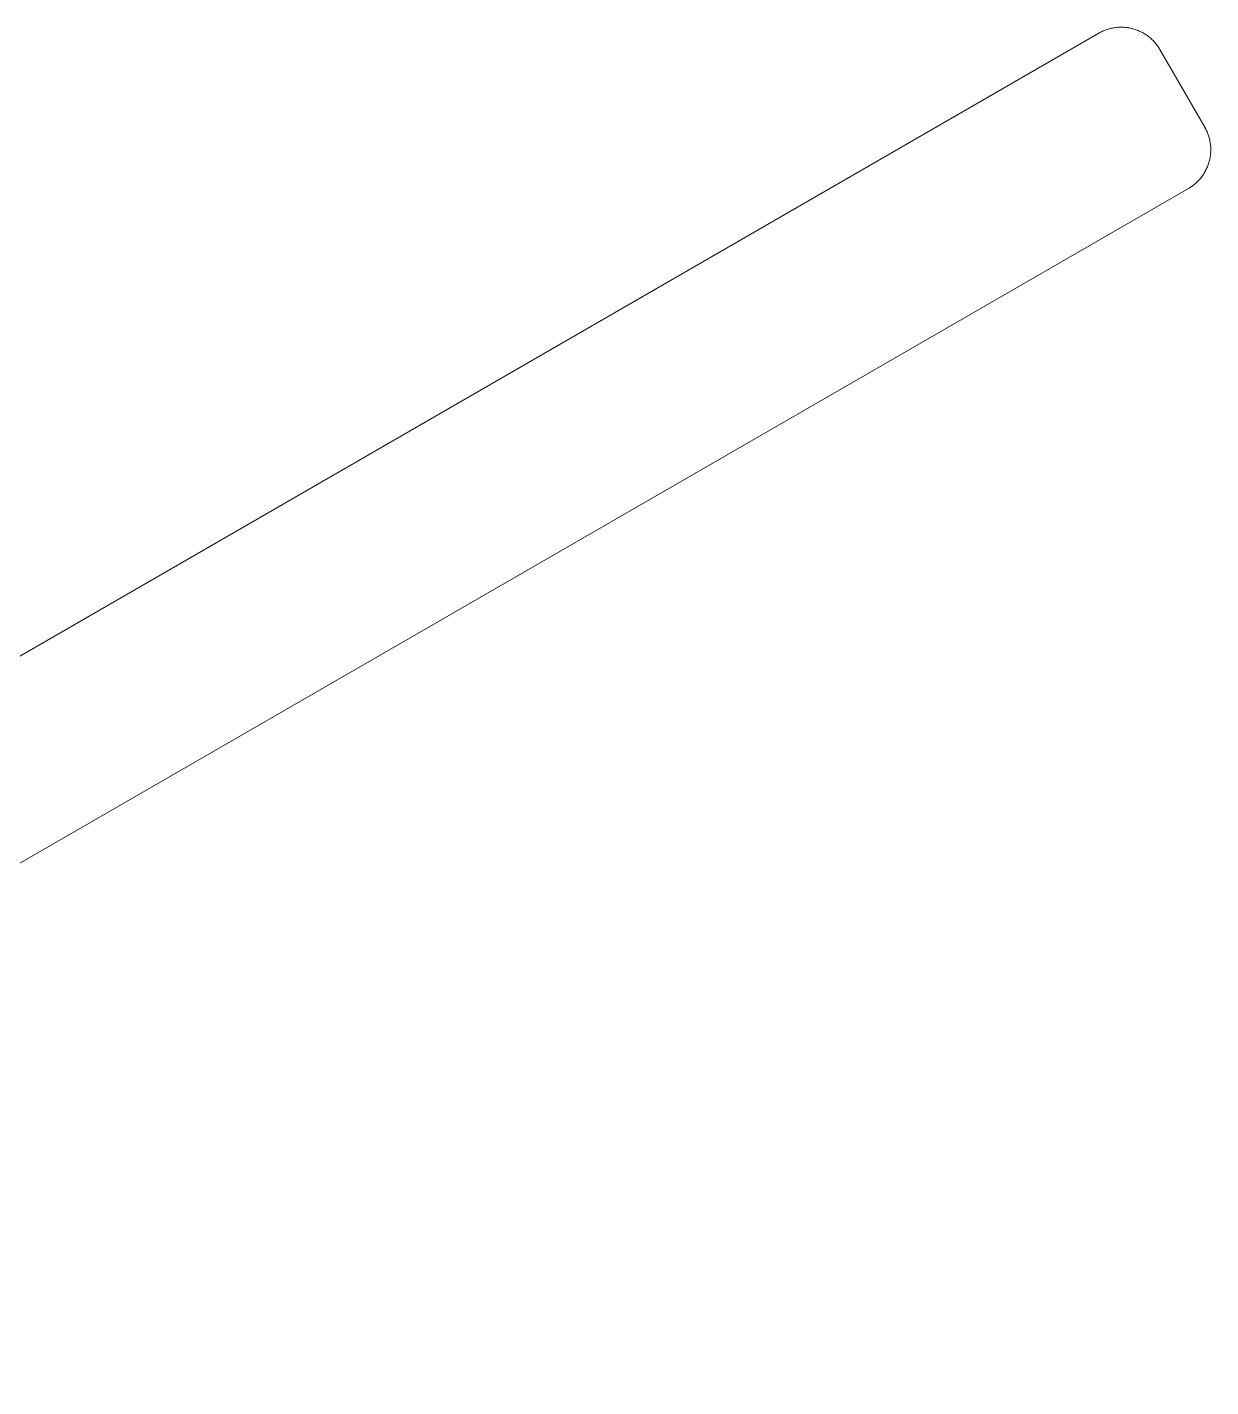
# Model space of a CAD drawing. Header units: millimetres. Extents: x 17516 to 18184, y 29403 to 29876.
# Drawn here: x 17747.5 to 17800.3, y 29610.6 to 29671.2 of the extents above; entities that cross this region are included whole.
import ezdxf

# ---------------------------------------------------------------- set-up
doc = ezdxf.new("R2010")
doc.units = ezdxf.units.MM
doc.layers.add('layer 1', color=7, linetype='Continuous')

msp = doc.modelspace()

# ---------------------------------------------------------------- linework, layer by layer
at = {"layer": 'layer 1', "lineweight": 9}
for points in [[(17737.684, 29637.716), (17737.684, 29637.716), (17795.289, 29670.974), (17795.289, 29670.974)], [(17798.021, 29670.242), (17798.021, 29670.242), (17800.021, 29666.778), (17800.021, 29666.778)], [(17799.289, 29664.046), (17799.289, 29664.046), (17706.712, 29610.596), (17706.712, 29610.596)]]:
    msp.add_open_spline(points, degree=3, dxfattribs=at)
for points, knots in [([(17795.289, 29670.974), (17795.289, 29670.974), (17795.328, 29670.996), (17795.328, 29670.996), (17795.328, 29670.996), (17795.328, 29670.996), (17795.367, 29671.017), (17795.367, 29671.017), (17795.367, 29671.017), (17795.367, 29671.017), (17795.407, 29671.037), (17795.407, 29671.037), (17795.407, 29671.037), (17795.407, 29671.037), (17795.449, 29671.057), (17795.449, 29671.057), (17795.449, 29671.057), (17795.449, 29671.057), (17795.491, 29671.076), (17795.491, 29671.076), (17795.491, 29671.076), (17795.491, 29671.076), (17795.533, 29671.094), (17795.533, 29671.094), (17795.533, 29671.094), (17795.533, 29671.094), (17795.577, 29671.111), (17795.577, 29671.111), (17795.577, 29671.111), (17795.577, 29671.111), (17795.621, 29671.127), (17795.621, 29671.127), (17795.621, 29671.127), (17795.621, 29671.127), (17795.666, 29671.142), (17795.666, 29671.142), (17795.666, 29671.142), (17795.666, 29671.142), (17795.711, 29671.157), (17795.711, 29671.157), (17795.711, 29671.157), (17795.711, 29671.157), (17795.757, 29671.17), (17795.757, 29671.17), (17795.757, 29671.17), (17795.757, 29671.17), (17795.804, 29671.182), (17795.804, 29671.182), (17795.804, 29671.182), (17795.804, 29671.182), (17795.851, 29671.193), (17795.851, 29671.193), (17795.851, 29671.193), (17795.851, 29671.193), (17795.899, 29671.204), (17795.899, 29671.204), (17795.899, 29671.204), (17795.899, 29671.204), (17795.948, 29671.213), (17795.948, 29671.213), (17795.948, 29671.213), (17795.948, 29671.213), (17795.997, 29671.22), (17795.997, 29671.22), (17795.997, 29671.22), (17795.997, 29671.22), (17796.046, 29671.227), (17796.046, 29671.227), (17796.046, 29671.227), (17796.046, 29671.227), (17796.096, 29671.233), (17796.096, 29671.233), (17796.096, 29671.233), (17796.096, 29671.233), (17796.146, 29671.237), (17796.146, 29671.237), (17796.146, 29671.237), (17796.146, 29671.237), (17796.196, 29671.24), (17796.196, 29671.24), (17796.196, 29671.24), (17796.196, 29671.24), (17796.247, 29671.241), (17796.247, 29671.241), (17796.247, 29671.241), (17796.247, 29671.241), (17796.298, 29671.242), (17796.298, 29671.242), (17796.298, 29671.242), (17796.298, 29671.242), (17796.349, 29671.241), (17796.349, 29671.241), (17796.349, 29671.241), (17796.349, 29671.241), (17796.4, 29671.239), (17796.4, 29671.239), (17796.4, 29671.239), (17796.4, 29671.239), (17796.451, 29671.235), (17796.451, 29671.235), (17796.451, 29671.235), (17796.451, 29671.235), (17796.502, 29671.23), (17796.502, 29671.23), (17796.502, 29671.23), (17796.502, 29671.23), (17796.553, 29671.224), (17796.553, 29671.224), (17796.553, 29671.224), (17796.553, 29671.224), (17796.604, 29671.217), (17796.604, 29671.217), (17796.604, 29671.217), (17796.604, 29671.217), (17796.655, 29671.208), (17796.655, 29671.208), (17796.655, 29671.208), (17796.655, 29671.208), (17796.706, 29671.198), (17796.706, 29671.198), (17796.706, 29671.198), (17796.706, 29671.198), (17796.756, 29671.186), (17796.756, 29671.186), (17796.756, 29671.186), (17796.756, 29671.186), (17796.807, 29671.174), (17796.807, 29671.174), (17796.807, 29671.174), (17796.807, 29671.174), (17796.856, 29671.16), (17796.856, 29671.16), (17796.856, 29671.16), (17796.856, 29671.16), (17796.906, 29671.144), (17796.906, 29671.144), (17796.906, 29671.144), (17796.906, 29671.144), (17796.955, 29671.128), (17796.955, 29671.128), (17796.955, 29671.128), (17796.955, 29671.128), (17797.003, 29671.11), (17797.003, 29671.11), (17797.003, 29671.11), (17797.003, 29671.11), (17797.051, 29671.091), (17797.051, 29671.091), (17797.051, 29671.091), (17797.051, 29671.091), (17797.099, 29671.071), (17797.099, 29671.071), (17797.099, 29671.071), (17797.099, 29671.071), (17797.145, 29671.049), (17797.145, 29671.049), (17797.145, 29671.049), (17797.145, 29671.049), (17797.191, 29671.027), (17797.191, 29671.027), (17797.191, 29671.027), (17797.191, 29671.027), (17797.237, 29671.003), (17797.237, 29671.003), (17797.237, 29671.003), (17797.237, 29671.003), (17797.281, 29670.978), (17797.281, 29670.978), (17797.281, 29670.978), (17797.281, 29670.978), (17797.325, 29670.952), (17797.325, 29670.952), (17797.325, 29670.952), (17797.325, 29670.952), (17797.368, 29670.926), (17797.368, 29670.926), (17797.368, 29670.926), (17797.368, 29670.926), (17797.41, 29670.898), (17797.41, 29670.898), (17797.41, 29670.898), (17797.41, 29670.898), (17797.452, 29670.869), (17797.452, 29670.869), (17797.452, 29670.869), (17797.452, 29670.869), (17797.492, 29670.84), (17797.492, 29670.84), (17797.492, 29670.84), (17797.492, 29670.84), (17797.531, 29670.809), (17797.531, 29670.809), (17797.531, 29670.809), (17797.531, 29670.809), (17797.57, 29670.778), (17797.57, 29670.778), (17797.57, 29670.778), (17797.57, 29670.778), (17797.607, 29670.746), (17797.607, 29670.746), (17797.607, 29670.746), (17797.607, 29670.746), (17797.644, 29670.713), (17797.644, 29670.713), (17797.644, 29670.713), (17797.644, 29670.713), (17797.679, 29670.68), (17797.679, 29670.68), (17797.679, 29670.68), (17797.679, 29670.68), (17797.713, 29670.646), (17797.713, 29670.646), (17797.713, 29670.646), (17797.713, 29670.646), (17797.747, 29670.611), (17797.747, 29670.611), (17797.747, 29670.611), (17797.747, 29670.611), (17797.779, 29670.576), (17797.779, 29670.576), (17797.779, 29670.576), (17797.779, 29670.576), (17797.81, 29670.54), (17797.81, 29670.54), (17797.81, 29670.54), (17797.81, 29670.54), (17797.84, 29670.504), (17797.84, 29670.504), (17797.84, 29670.504), (17797.84, 29670.504), (17797.869, 29670.468), (17797.869, 29670.468), (17797.869, 29670.468), (17797.869, 29670.468), (17797.897, 29670.431), (17797.897, 29670.431), (17797.897, 29670.431), (17797.897, 29670.431), (17797.924, 29670.393), (17797.924, 29670.393), (17797.924, 29670.393), (17797.924, 29670.393), (17797.95, 29670.356), (17797.95, 29670.356), (17797.95, 29670.356), (17797.95, 29670.356), (17797.975, 29670.318), (17797.975, 29670.318), (17797.975, 29670.318), (17797.975, 29670.318), (17797.998, 29670.28), (17797.998, 29670.28), (17797.998, 29670.28), (17797.998, 29670.28), (17798.021, 29670.242), (17798.021, 29670.242)], [0, 0, 0, 0, 0.015385, 0.015385, 0.015385, 0.015385, 0.030769, 0.030769, 0.030769, 0.030769, 0.046154, 0.046154, 0.046154, 0.046154, 0.061538, 0.061538, 0.061538, 0.061538, 0.076923, 0.076923, 0.076923, 0.076923, 0.092308, 0.092308, 0.092308, 0.092308, 0.107692, 0.107692, 0.107692, 0.107692, 0.123077, 0.123077, 0.123077, 0.123077, 0.138462, 0.138462, 0.138462, 0.138462, 0.153846, 0.153846, 0.153846, 0.153846, 0.169231, 0.169231, 0.169231, 0.169231, 0.184615, 0.184615, 0.184615, 0.184615, 0.2, 0.2, 0.2, 0.2, 0.215385, 0.215385, 0.215385, 0.215385, 0.230769, 0.230769, 0.230769, 0.230769, 0.246154, 0.246154, 0.246154, 0.246154, 0.261538, 0.261538, 0.261538, 0.261538, 0.276923, 0.276923, 0.276923, 0.276923, 0.292308, 0.292308, 0.292308, 0.292308, 0.307692, 0.307692, 0.307692, 0.307692, 0.323077, 0.323077, 0.323077, 0.323077, 0.338462, 0.338462, 0.338462, 0.338462, 0.353846, 0.353846, 0.353846, 0.353846, 0.369231, 0.369231, 0.369231, 0.369231, 0.384615, 0.384615, 0.384615, 0.384615, 0.4, 0.4, 0.4, 0.4, 0.415385, 0.415385, 0.415385, 0.415385, 0.430769, 0.430769, 0.430769, 0.430769, 0.446154, 0.446154, 0.446154, 0.446154, 0.461538, 0.461538, 0.461538, 0.461538, 0.476923, 0.476923, 0.476923, 0.476923, 0.492308, 0.492308, 0.492308, 0.492308, 0.507692, 0.507692, 0.507692, 0.507692, 0.523077, 0.523077, 0.523077, 0.523077, 0.538462, 0.538462, 0.538462, 0.538462, 0.553846, 0.553846, 0.553846, 0.553846, 0.569231, 0.569231, 0.569231, 0.569231, 0.584615, 0.584615, 0.584615, 0.584615, 0.6, 0.6, 0.6, 0.6, 0.615385, 0.615385, 0.615385, 0.615385, 0.630769, 0.630769, 0.630769, 0.630769, 0.646154, 0.646154, 0.646154, 0.646154, 0.661538, 0.661538, 0.661538, 0.661538, 0.676923, 0.676923, 0.676923, 0.676923, 0.692308, 0.692308, 0.692308, 0.692308, 0.707692, 0.707692, 0.707692, 0.707692, 0.723077, 0.723077, 0.723077, 0.723077, 0.738462, 0.738462, 0.738462, 0.738462, 0.753846, 0.753846, 0.753846, 0.753846, 0.769231, 0.769231, 0.769231, 0.769231, 0.784615, 0.784615, 0.784615, 0.784615, 0.8, 0.8, 0.8, 0.8, 0.815385, 0.815385, 0.815385, 0.815385, 0.830769, 0.830769, 0.830769, 0.830769, 0.846154, 0.846154, 0.846154, 0.846154, 0.861538, 0.861538, 0.861538, 0.861538, 0.876923, 0.876923, 0.876923, 0.876923, 0.892308, 0.892308, 0.892308, 0.892308, 0.907692, 0.907692, 0.907692, 0.907692, 0.923077, 0.923077, 0.923077, 0.923077, 0.938462, 0.938462, 0.938462, 0.938462, 0.953846, 0.953846, 0.953846, 0.953846, 0.969231, 0.969231, 0.969231, 0.969231, 1, 1, 1, 1]), ([(17800.021, 29666.778), (17800.021, 29666.778), (17800.043, 29666.739), (17800.043, 29666.739), (17800.043, 29666.739), (17800.043, 29666.739), (17800.064, 29666.7), (17800.064, 29666.7), (17800.064, 29666.7), (17800.064, 29666.7), (17800.084, 29666.659), (17800.084, 29666.659), (17800.084, 29666.659), (17800.084, 29666.659), (17800.104, 29666.618), (17800.104, 29666.618), (17800.104, 29666.618), (17800.104, 29666.618), (17800.123, 29666.576), (17800.123, 29666.576), (17800.123, 29666.576), (17800.123, 29666.576), (17800.141, 29666.533), (17800.141, 29666.533), (17800.141, 29666.533), (17800.141, 29666.533), (17800.158, 29666.49), (17800.158, 29666.49), (17800.158, 29666.49), (17800.158, 29666.49), (17800.174, 29666.446), (17800.174, 29666.446), (17800.174, 29666.446), (17800.174, 29666.446), (17800.189, 29666.401), (17800.189, 29666.401), (17800.189, 29666.401), (17800.189, 29666.401), (17800.204, 29666.356), (17800.204, 29666.356), (17800.204, 29666.356), (17800.204, 29666.356), (17800.217, 29666.309), (17800.217, 29666.309), (17800.217, 29666.309), (17800.217, 29666.309), (17800.229, 29666.263), (17800.229, 29666.263), (17800.229, 29666.263), (17800.229, 29666.263), (17800.241, 29666.215), (17800.241, 29666.215), (17800.241, 29666.215), (17800.241, 29666.215), (17800.251, 29666.167), (17800.251, 29666.167), (17800.251, 29666.167), (17800.251, 29666.167), (17800.26, 29666.119), (17800.26, 29666.119), (17800.26, 29666.119), (17800.26, 29666.119), (17800.267, 29666.07), (17800.267, 29666.07), (17800.267, 29666.07), (17800.267, 29666.07), (17800.274, 29666.021), (17800.274, 29666.021), (17800.274, 29666.021), (17800.274, 29666.021), (17800.28, 29665.971), (17800.28, 29665.971), (17800.28, 29665.971), (17800.28, 29665.971), (17800.284, 29665.921), (17800.284, 29665.921), (17800.284, 29665.921), (17800.284, 29665.921), (17800.287, 29665.871), (17800.287, 29665.871), (17800.287, 29665.871), (17800.287, 29665.871), (17800.288, 29665.82), (17800.288, 29665.82), (17800.288, 29665.82), (17800.288, 29665.82), (17800.289, 29665.769), (17800.289, 29665.769), (17800.289, 29665.769), (17800.289, 29665.769), (17800.288, 29665.718), (17800.288, 29665.718), (17800.288, 29665.718), (17800.288, 29665.718), (17800.286, 29665.667), (17800.286, 29665.667), (17800.286, 29665.667), (17800.286, 29665.667), (17800.282, 29665.616), (17800.282, 29665.616), (17800.282, 29665.616), (17800.282, 29665.616), (17800.278, 29665.565), (17800.278, 29665.565), (17800.278, 29665.565), (17800.278, 29665.565), (17800.271, 29665.513), (17800.271, 29665.513), (17800.271, 29665.513), (17800.271, 29665.513), (17800.264, 29665.462), (17800.264, 29665.462), (17800.264, 29665.462), (17800.264, 29665.462), (17800.255, 29665.412), (17800.255, 29665.412), (17800.255, 29665.412), (17800.255, 29665.412), (17800.245, 29665.361), (17800.245, 29665.361), (17800.245, 29665.361), (17800.245, 29665.361), (17800.234, 29665.31), (17800.234, 29665.31), (17800.234, 29665.31), (17800.234, 29665.31), (17800.221, 29665.26), (17800.221, 29665.26), (17800.221, 29665.26), (17800.221, 29665.26), (17800.207, 29665.21), (17800.207, 29665.21), (17800.207, 29665.21), (17800.207, 29665.21), (17800.191, 29665.161), (17800.191, 29665.161), (17800.191, 29665.161), (17800.191, 29665.161), (17800.175, 29665.112), (17800.175, 29665.112), (17800.175, 29665.112), (17800.175, 29665.112), (17800.157, 29665.063), (17800.157, 29665.063), (17800.157, 29665.063), (17800.157, 29665.063), (17800.138, 29665.015), (17800.138, 29665.015), (17800.138, 29665.015), (17800.138, 29665.015), (17800.118, 29664.968), (17800.118, 29664.968), (17800.118, 29664.968), (17800.118, 29664.968), (17800.096, 29664.921), (17800.096, 29664.921), (17800.096, 29664.921), (17800.096, 29664.921), (17800.074, 29664.875), (17800.074, 29664.875), (17800.074, 29664.875), (17800.074, 29664.875), (17800.05, 29664.83), (17800.05, 29664.83), (17800.05, 29664.83), (17800.05, 29664.83), (17800.025, 29664.785), (17800.025, 29664.785), (17800.025, 29664.785), (17800.025, 29664.785), (17800, 29664.742), (17800, 29664.742), (17800, 29664.742), (17800, 29664.742), (17799.973, 29664.699), (17799.973, 29664.699), (17799.973, 29664.699), (17799.973, 29664.699), (17799.945, 29664.656), (17799.945, 29664.656), (17799.945, 29664.656), (17799.945, 29664.656), (17799.916, 29664.615), (17799.916, 29664.615), (17799.916, 29664.615), (17799.916, 29664.615), (17799.887, 29664.575), (17799.887, 29664.575), (17799.887, 29664.575), (17799.887, 29664.575), (17799.856, 29664.535), (17799.856, 29664.535), (17799.856, 29664.535), (17799.856, 29664.535), (17799.825, 29664.497), (17799.825, 29664.497), (17799.825, 29664.497), (17799.825, 29664.497), (17799.793, 29664.46), (17799.793, 29664.46), (17799.793, 29664.46), (17799.793, 29664.46), (17799.76, 29664.423), (17799.76, 29664.423), (17799.76, 29664.423), (17799.76, 29664.423), (17799.727, 29664.388), (17799.727, 29664.388), (17799.727, 29664.388), (17799.727, 29664.388), (17799.693, 29664.353), (17799.693, 29664.353), (17799.693, 29664.353), (17799.693, 29664.353), (17799.658, 29664.32), (17799.658, 29664.32), (17799.658, 29664.32), (17799.658, 29664.32), (17799.623, 29664.288), (17799.623, 29664.288), (17799.623, 29664.288), (17799.623, 29664.288), (17799.587, 29664.257), (17799.587, 29664.257), (17799.587, 29664.257), (17799.587, 29664.257), (17799.551, 29664.226), (17799.551, 29664.226), (17799.551, 29664.226), (17799.551, 29664.226), (17799.515, 29664.197), (17799.515, 29664.197), (17799.515, 29664.197), (17799.515, 29664.197), (17799.478, 29664.169), (17799.478, 29664.169), (17799.478, 29664.169), (17799.478, 29664.169), (17799.441, 29664.143), (17799.441, 29664.143), (17799.441, 29664.143), (17799.441, 29664.143), (17799.403, 29664.117), (17799.403, 29664.117), (17799.403, 29664.117), (17799.403, 29664.117), (17799.365, 29664.092), (17799.365, 29664.092), (17799.365, 29664.092), (17799.365, 29664.092), (17799.327, 29664.068), (17799.327, 29664.068), (17799.327, 29664.068), (17799.327, 29664.068), (17799.289, 29664.046), (17799.289, 29664.046)], [0, 0, 0, 0, 0.015385, 0.015385, 0.015385, 0.015385, 0.030769, 0.030769, 0.030769, 0.030769, 0.046154, 0.046154, 0.046154, 0.046154, 0.061538, 0.061538, 0.061538, 0.061538, 0.076923, 0.076923, 0.076923, 0.076923, 0.092308, 0.092308, 0.092308, 0.092308, 0.107692, 0.107692, 0.107692, 0.107692, 0.123077, 0.123077, 0.123077, 0.123077, 0.138462, 0.138462, 0.138462, 0.138462, 0.153846, 0.153846, 0.153846, 0.153846, 0.169231, 0.169231, 0.169231, 0.169231, 0.184615, 0.184615, 0.184615, 0.184615, 0.2, 0.2, 0.2, 0.2, 0.215385, 0.215385, 0.215385, 0.215385, 0.230769, 0.230769, 0.230769, 0.230769, 0.246154, 0.246154, 0.246154, 0.246154, 0.261538, 0.261538, 0.261538, 0.261538, 0.276923, 0.276923, 0.276923, 0.276923, 0.292308, 0.292308, 0.292308, 0.292308, 0.307692, 0.307692, 0.307692, 0.307692, 0.323077, 0.323077, 0.323077, 0.323077, 0.338462, 0.338462, 0.338462, 0.338462, 0.353846, 0.353846, 0.353846, 0.353846, 0.369231, 0.369231, 0.369231, 0.369231, 0.384615, 0.384615, 0.384615, 0.384615, 0.4, 0.4, 0.4, 0.4, 0.415385, 0.415385, 0.415385, 0.415385, 0.430769, 0.430769, 0.430769, 0.430769, 0.446154, 0.446154, 0.446154, 0.446154, 0.461538, 0.461538, 0.461538, 0.461538, 0.476923, 0.476923, 0.476923, 0.476923, 0.492308, 0.492308, 0.492308, 0.492308, 0.507692, 0.507692, 0.507692, 0.507692, 0.523077, 0.523077, 0.523077, 0.523077, 0.538462, 0.538462, 0.538462, 0.538462, 0.553846, 0.553846, 0.553846, 0.553846, 0.569231, 0.569231, 0.569231, 0.569231, 0.584615, 0.584615, 0.584615, 0.584615, 0.6, 0.6, 0.6, 0.6, 0.615385, 0.615385, 0.615385, 0.615385, 0.630769, 0.630769, 0.630769, 0.630769, 0.646154, 0.646154, 0.646154, 0.646154, 0.661538, 0.661538, 0.661538, 0.661538, 0.676923, 0.676923, 0.676923, 0.676923, 0.692308, 0.692308, 0.692308, 0.692308, 0.707692, 0.707692, 0.707692, 0.707692, 0.723077, 0.723077, 0.723077, 0.723077, 0.738462, 0.738462, 0.738462, 0.738462, 0.753846, 0.753846, 0.753846, 0.753846, 0.769231, 0.769231, 0.769231, 0.769231, 0.784615, 0.784615, 0.784615, 0.784615, 0.8, 0.8, 0.8, 0.8, 0.815385, 0.815385, 0.815385, 0.815385, 0.830769, 0.830769, 0.830769, 0.830769, 0.846154, 0.846154, 0.846154, 0.846154, 0.861538, 0.861538, 0.861538, 0.861538, 0.876923, 0.876923, 0.876923, 0.876923, 0.892308, 0.892308, 0.892308, 0.892308, 0.907692, 0.907692, 0.907692, 0.907692, 0.923077, 0.923077, 0.923077, 0.923077, 0.938462, 0.938462, 0.938462, 0.938462, 0.953846, 0.953846, 0.953846, 0.953846, 0.969231, 0.969231, 0.969231, 0.969231, 1, 1, 1, 1]), ([(17800.021, 29666.778), (17800.021, 29666.778), (17800.046, 29666.732), (17800.046, 29666.732), (17800.046, 29666.732), (17800.046, 29666.732), (17800.071, 29666.686), (17800.071, 29666.686)], [0, 0, 0, 0, 0.333333, 0.333333, 0.333333, 0.333333, 1, 1, 1, 1])]:
    msp.add_open_spline(points, degree=3, knots=knots, dxfattribs=at)

doc.saveas('drawing.dxf')
